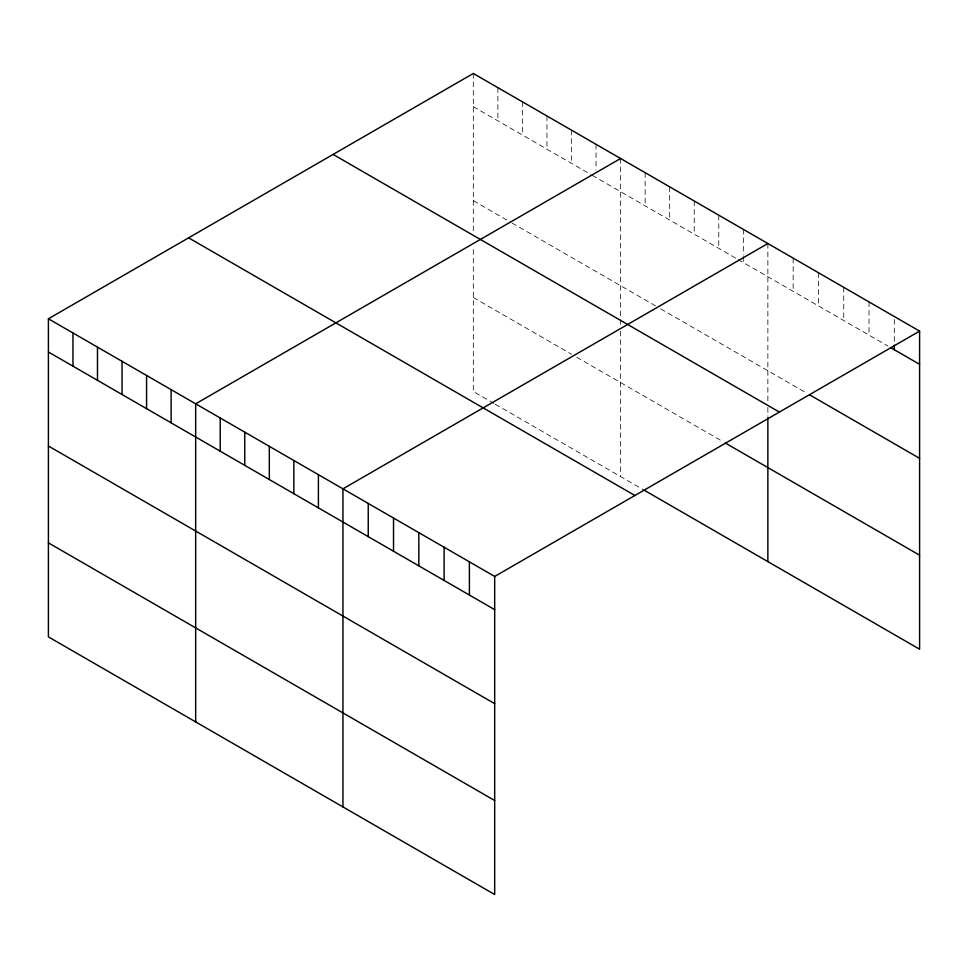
<?xml version="1.0" encoding="UTF-8"?>
<svg xmlns="http://www.w3.org/2000/svg" width="968" height="968" viewBox="0 0 968 968"><rect width="100%" height="100%" fill="white"/><g stroke="black" fill="none" stroke-linecap="round" stroke-linejoin="round"><path stroke-width="0.73" stroke-dasharray="4.84 3.63" d="M473.316 73.471L473.316 232.961M473.316 106.662L590.879 174.542M592.174 175.281L736.866 258.819M738.148 259.569L887.983 346.072M473.316 200.678L510.789 222.313M512.072 223.051L655.469 305.84M660.636 308.828L807.058 393.359M473.316 297.539L571.507 354.227M576.674 357.204L722.648 441.493M493.995 403.487L473.316 391.556L473.316 246.174M495.277 404.237L643.841 490.002M894.311 319.537L894.311 342.176M869.022 301.919L869.022 335.122M843.733 287.327L843.733 320.517M818.444 272.722L818.444 305.924M793.155 258.117L793.155 291.32M767.866 243.525L767.866 403.015M767.866 407.419L767.866 416.228M743.315 229.343L743.315 255.007M743.315 256.508L743.315 262.546M718.776 215.174L718.776 248.377M694.225 201.005L694.225 234.208M669.687 186.836L669.687 220.038M645.136 172.667L645.136 205.869M620.597 158.498L620.597 317.988M620.597 319.464L620.597 325.333M620.597 331.201L620.597 476.583M596.046 144.317L596.046 169.981M571.507 130.148L571.507 163.35M546.956 115.978L546.956 149.181M522.405 101.809L522.405 135.012M497.867 87.64L497.867 120.843"/><path stroke-width="1.45" d="M48.4 318.787L494.684 576.444L494.684 894.529L48.4 636.871L48.4 318.787L473.316 73.471L919.6 331.129L919.6 649.213L645.136 490.752M620.597 158.498L195.669 403.813L195.669 721.898M767.866 243.525L342.95 488.84L342.95 806.925M494.684 576.444L919.6 331.129M890.512 347.536L919.6 364.319M809.587 394.823L919.6 458.336M333.101 154.42L779.373 412.078M725.238 442.981L919.6 555.196M188.627 237.838L634.899 495.495M48.4 351.989L494.684 609.646M48.4 446.006L494.684 703.663M48.4 542.866L494.684 800.524M894.311 345.201L894.311 349.726M767.866 417.692L767.866 561.609M469.395 561.851L469.395 595.054M444.106 547.247L444.106 580.449M418.817 532.642L418.817 565.844M393.528 518.049L393.528 551.252M368.239 503.445L368.239 536.647M318.399 474.671L318.399 507.873M293.849 460.502L293.849 493.704M269.31 446.333L269.31 479.535M244.759 432.164L244.759 465.366M220.22 417.994L220.22 451.185M171.13 389.644L171.13 422.847M146.579 375.475L146.579 408.678M122.041 361.306L122.041 394.508M97.49 347.137L97.49 380.339M72.951 332.968L72.951 366.158"/></g></svg>
